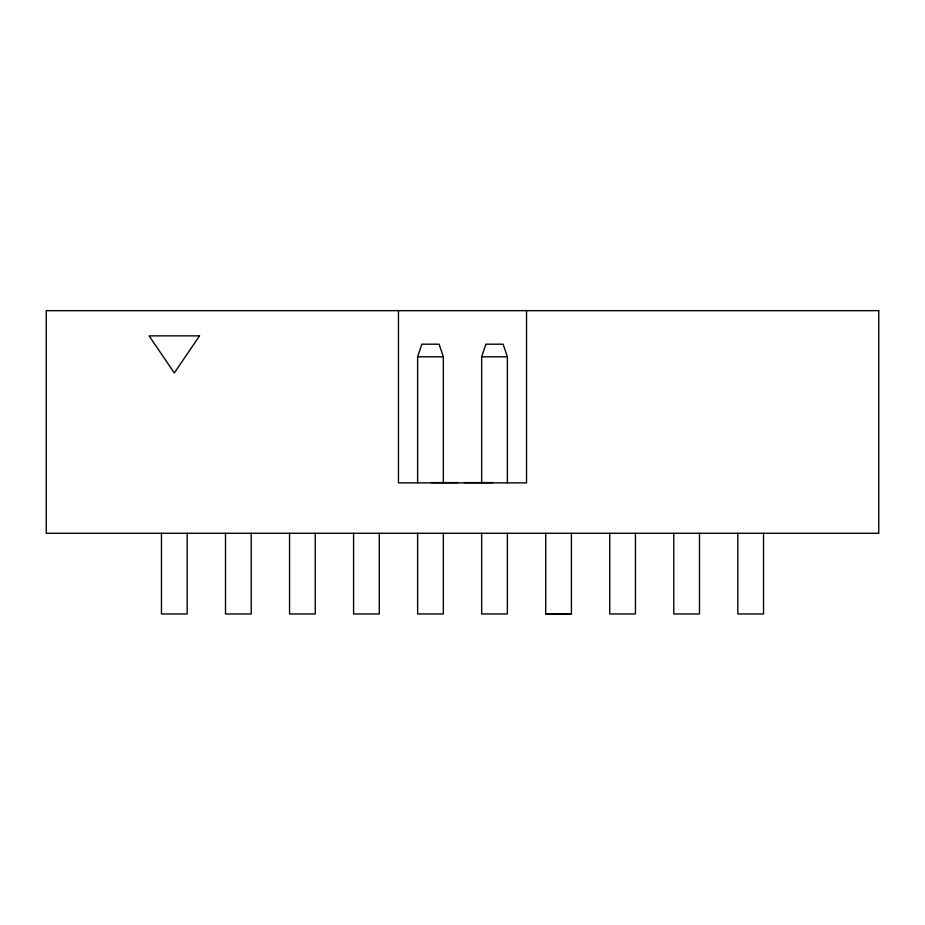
<?xml version="1.0" encoding="UTF-8"?>
<svg xmlns="http://www.w3.org/2000/svg" width="925" height="925" viewBox="0 0 925 925"><rect width="100%" height="100%" fill="white"/><g stroke="black" fill="none" stroke-linecap="round" stroke-linejoin="round"><path stroke-width="1.39" d="M417.626 482.862L417.626 356.796L421.869 344.192L439.097 344.192L443.341 356.796L443.341 482.862M481.659 482.862L481.659 356.796L485.903 344.192L503.131 344.192L507.374 356.796L507.374 482.862M417.626 356.796L443.341 356.796M481.659 356.796L507.374 356.796M431.293 482.607L457.875 482.607M463.98 482.607L493.36 482.607M545.704 613.957L571.419 613.957M763.53 533.286L763.53 613.957L737.815 613.957L737.815 533.286M699.497 533.286L699.497 613.957L673.782 613.957L673.782 533.286M635.452 533.286L635.452 613.957L609.737 613.957L609.737 533.286M571.419 533.286L571.419 614.339L545.704 614.339L545.704 533.286M526.533 310.661L526.533 482.862L398.467 482.862L398.467 310.661M507.374 533.286L507.374 613.957L481.659 613.957L481.659 533.286M443.341 533.286L443.341 613.957L417.626 613.957L417.626 533.286M379.296 533.286L379.296 613.957L353.581 613.957L353.581 533.286M315.263 533.286L315.263 613.957L289.548 613.957L289.548 533.286M251.218 533.286L251.218 613.957L225.503 613.957L225.503 533.286M187.185 533.286L187.185 613.957L161.47 613.957L161.47 533.286M199.534 335.868L174.328 372.937L149.11 335.868L199.534 335.868M878.75 310.661L46.25 310.661L46.25 533.286L878.75 533.286L878.75 310.661"/></g></svg>
